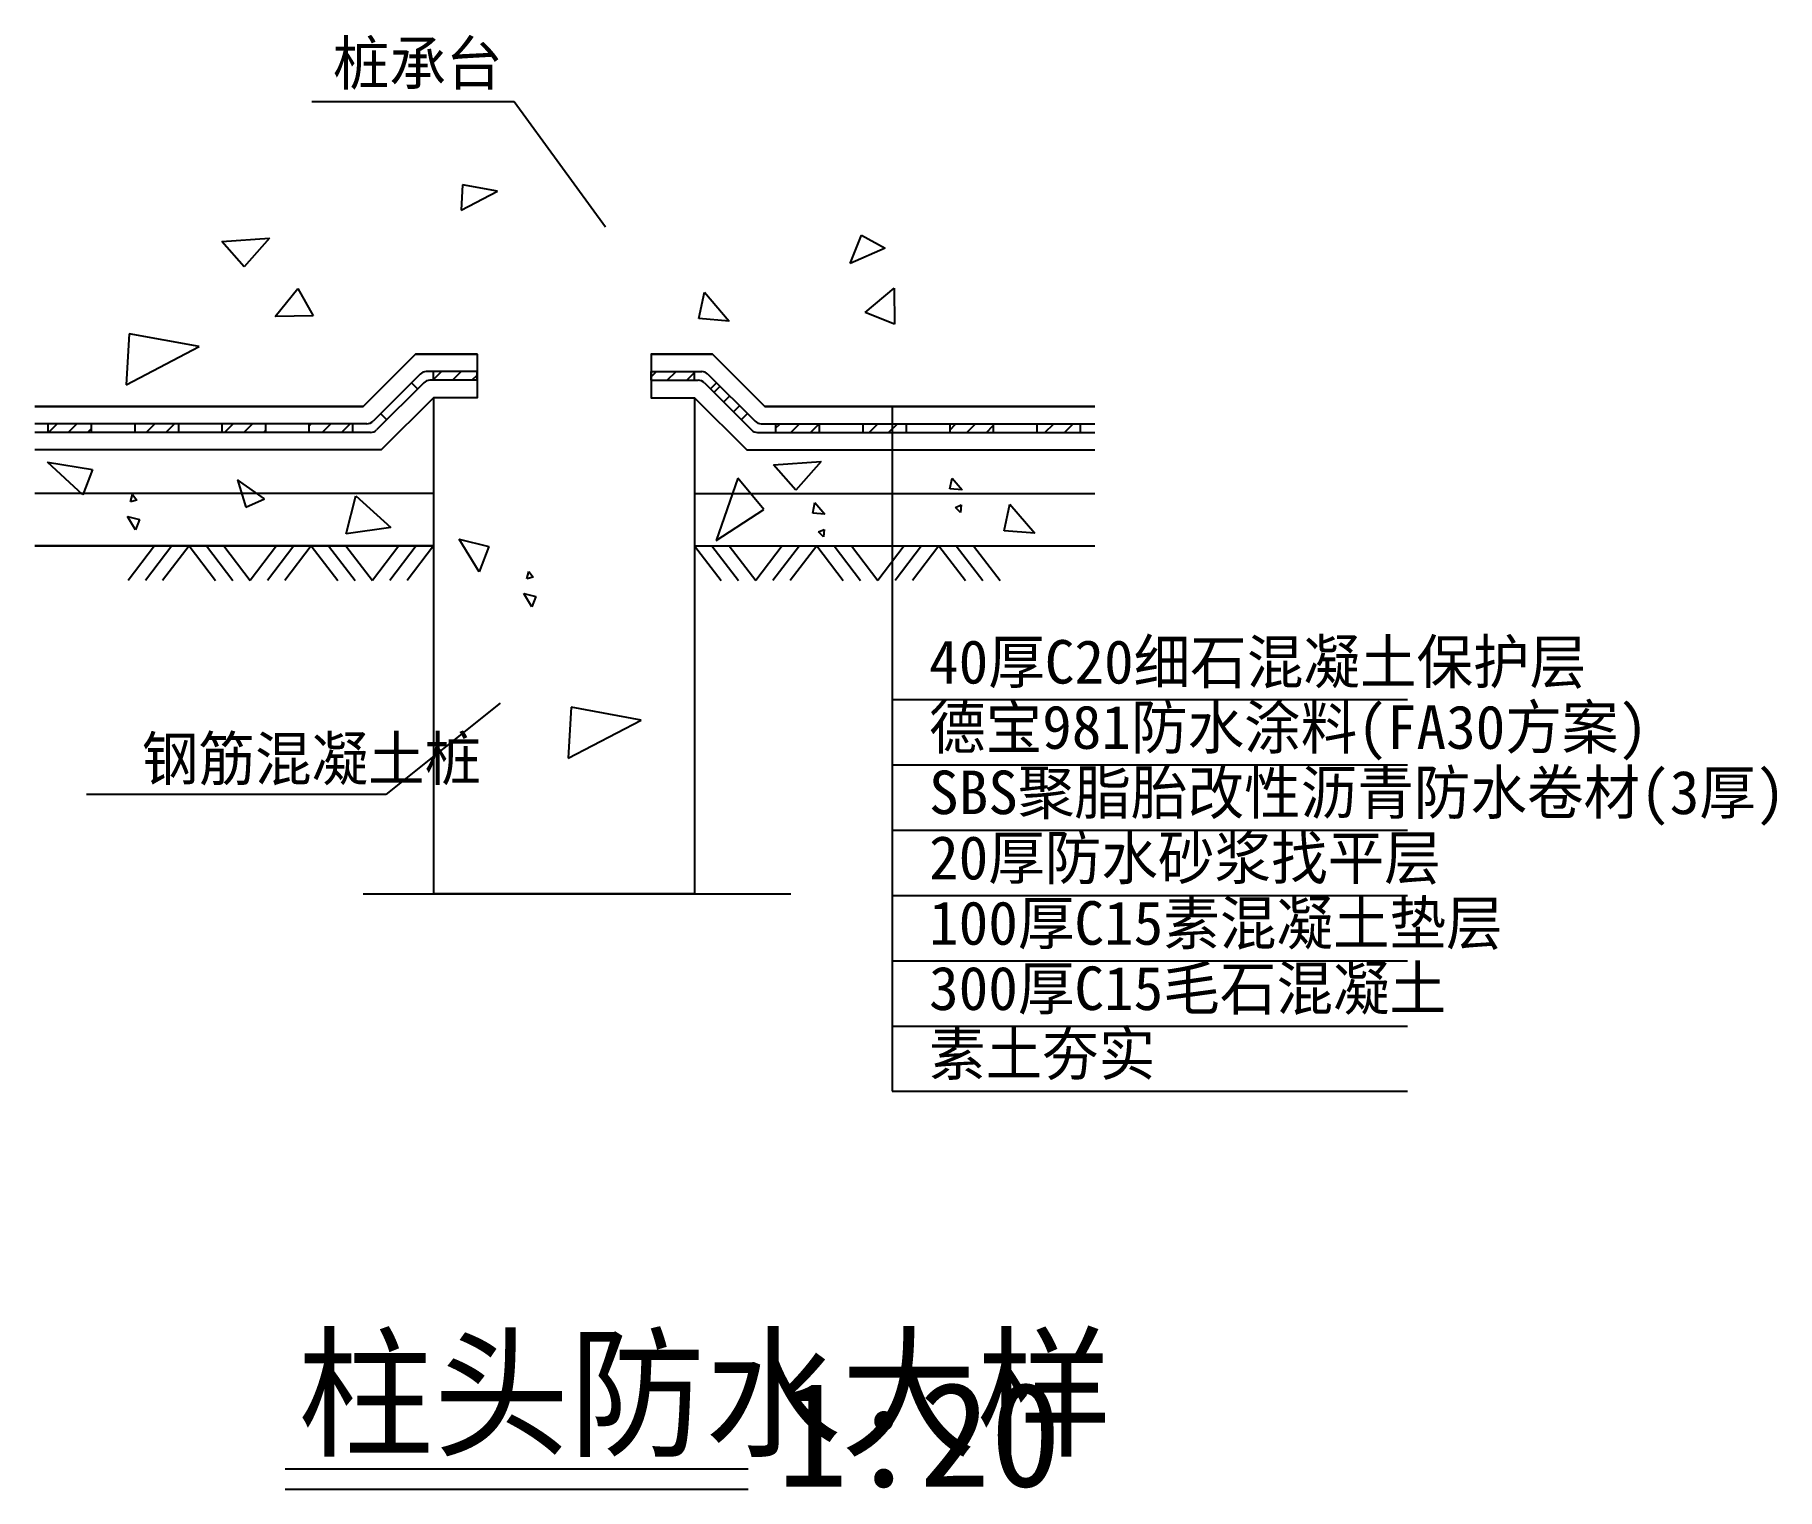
# Model space of a CAD drawing. Header units: metres. Extents: x 3243747 to 3263767, y 2253368 to 2270073.
import ezdxf

# ---------------------------------------------------------------- set-up
doc = ezdxf.new("R2010")
doc.units = ezdxf.units.M

msp = doc.modelspace()

# ---------------------------------------------------------------- hatches: boundary and pattern name
h = msp.add_hatch()
h.set_pattern_fill('AR-CONC', scale=250)
h.paths.add_polyline_path([(3255928.32, 2268805.06), (3243747.26, 2268805.06), (3243747.26, 2265805.06), (3247520.62, 2265805.06), (3248120.62, 2266405.06), (3248827.73, 2266405.06), (3248827.73, 2265905.06), (3248327.73, 2265905.06), (3248327.73, 2260205.06), (3251327.73, 2260205.06), (3251327.73, 2265905.06), (3250827.73, 2265905.06), (3250827.73, 2266405.06), (3251534.83, 2266405.06), (3252134.83, 2265805.06), (3255928.32, 2265805.06)])
h.paths.add_polyline_path([(3251440.29, 2267118.01), (3251726.9, 2266784.48), (3251376.02, 2266813.89)])
h.paths.add_polyline_path([(3253115.06, 2267445.88), (3253245.86, 2267772.79), (3253517.86, 2267622.33)])
h.paths.add_polyline_path([(3249064.47, 2268277.11), (3248643.97, 2268057.87), (3248662.25, 2268350.19)])
h.paths.add_polyline_path([(3253288.87, 2266884.19), (3253622.45, 2267162.95), (3253624.36, 2266749.28)])
h.paths.add_polyline_path([(3248963.12, 2264195.51), (3248851.29, 2263905.49), (3248621.39, 2264280.37)])
h.paths.add_polyline_path([(3249423.79, 2263909.21), (3249472.23, 2263842.13), (3249401.96, 2263825.05)])
h.paths.add_polyline_path([(3246944.85, 2266844.99), (3246510.21, 2266836.58), (3246767.8, 2267160.28)])
h.paths.add_polyline_path([(3249502.87, 2263620.33), (3249458.13, 2263504.32), (3249366.17, 2263654.27)])
h.paths.add_polyline_path([(3246443.19, 2267735.69), (3246150.67, 2267406.83), (3245894.72, 2267699.15)])
h.paths.add_polyline_path([(3250715.31, 2262202.25), (3249874.32, 2261763.77), (3249910.88, 2262348.41)])
h.paths.add_polyline_path([(3245636.8, 2266491.48), (3244795.81, 2266053), (3244832.37, 2266637.64)])
h = msp.add_hatch()
h.set_pattern_fill('ANSI31', scale=8000)
h.paths.add_polyline_path([(3255734.96, 2268805.06), (3243920.5, 2268805.06), (3243920.5, 2265805.06), (3247520.62, 2265805.06), (3248120.62, 2266405.06), (3248827.73, 2266405.06), (3248827.73, 2265905.06), (3248327.73, 2265905.06), (3248327.73, 2260205.06), (3251327.73, 2260205.06), (3251327.73, 2265905.06), (3250827.73, 2265905.06), (3250827.73, 2266405.06), (3251534.83, 2266405.06), (3252134.83, 2265805.06), (3255734.96, 2265805.06)])
h = msp.add_hatch()
h.set_pattern_fill('ANSI31', scale=50)
h.paths.add_polyline_path([(3246896.06, 2265605.06), (3246896.06, 2265505.06), (3247396.06, 2265505.06), (3247396.06, 2265605.06)])
h.paths.add_polyline_path([(3245896.06, 2265605.06), (3245896.06, 2265505.06), (3246396.06, 2265505.06), (3246396.06, 2265605.06)])
h.paths.add_polyline_path([(3245396.06, 2265505.06), (3245396.06, 2265605.06), (3244896.06, 2265605.06), (3244896.06, 2265505.06)])
h.paths.add_polyline_path([(3243896.06, 2265605.06), (3243896.06, 2265505.06), (3244396.06, 2265505.06), (3244396.06, 2265605.06)])
h.paths.add_polyline_path([(3248144.88, 2266005.06), (3248074.17, 2266075.77), (3247720.62, 2265722.22), (3247791.33, 2265651.5)])
h.paths.add_polyline_path([(3248827.73, 2266105.06), (3248827.73, 2266205.06), (3248327.73, 2266205.06), (3248327.73, 2266105.06)])
h.paths.add_polyline_path([(3250827.73, 2266205.06), (3250827.73, 2266105.06), (3251327.73, 2266105.06), (3251327.73, 2266205.06)])
h.paths.add_polyline_path([(3251864.12, 2265651.5), (3251934.83, 2265722.22), (3251581.28, 2266075.77), (3251510.57, 2266005.06)])
h.paths.add_polyline_path([(3252259.39, 2265605.06), (3252259.39, 2265505.06), (3252759.39, 2265505.06), (3252759.39, 2265605.06)])
h.paths.add_polyline_path([(3253259.39, 2265605.06), (3253259.39, 2265505.06), (3253597.11, 2265505.06), (3253597.11, 2265605.06)])
h.paths.add_polyline_path([(3253597.11, 2265605.06), (3253597.11, 2265505.06), (3253759.39, 2265505.06), (3253759.39, 2265605.06)])
h.paths.add_polyline_path([(3254259.39, 2265605.06), (3254259.39, 2265505.06), (3254759.39, 2265505.06), (3254759.39, 2265605.06)])
h.paths.add_polyline_path([(3255259.39, 2265605.06), (3255259.39, 2265505.06), (3255759.39, 2265505.06), (3255759.39, 2265605.06)])

# ---------------------------------------------------------------- linework, layer by layer
for p, q in [((3249256.27, 2269302.76), (3246929.98, 2269302.76)), ((3250304.73, 2267862.1), (3249256.27, 2269302.76)), ((3248662.25, 2268350.19), (3248643.97, 2268057.87)), ((3248643.97, 2268057.87), (3249064.47, 2268277.11)), ((3249064.47, 2268277.11), (3248662.25, 2268350.19)), ((3245894.72, 2267699.15), (3246443.19, 2267735.69)), ((3246150.67, 2267406.83), (3245894.72, 2267699.15)), ((3246443.19, 2267735.69), (3246150.67, 2267406.83)), ((3253115.06, 2267445.88), (3253245.86, 2267772.79)), ((3253517.86, 2267622.33), (3253115.06, 2267445.88)), ((3253245.86, 2267772.79), (3253517.86, 2267622.33)), ((3246510.21, 2266836.58), (3246767.8, 2267160.28)), ((3246767.8, 2267160.28), (3246944.85, 2266844.99)), ((3251376.02, 2266813.89), (3251440.29, 2267118.01)), ((3251440.29, 2267118.01), (3251726.9, 2266784.48)), ((3253288.87, 2266884.19), (3253622.45, 2267162.95)), ((3253622.45, 2267162.95), (3253624.36, 2266749.28)), ((3246944.85, 2266844.99), (3246510.21, 2266836.58)), ((3253624.36, 2266749.28), (3253288.87, 2266884.19)), ((3244832.37, 2266637.64), (3244795.81, 2266053)), ((3245636.8, 2266491.48), (3244832.37, 2266637.64)), ((3251726.9, 2266784.48), (3251376.02, 2266813.89)), ((3244795.81, 2266053), (3245636.8, 2266491.48)), ((3248120.62, 2266405.06), (3247520.62, 2265805.06)), ((3248827.73, 2266405.06), (3248120.62, 2266405.06)), ((3248827.73, 2266405.06), (3248827.73, 2265905.06)), ((3250827.73, 2266405.06), (3251534.83, 2266405.06)), ((3250827.73, 2266405.06), (3250827.73, 2265905.06)), ((3251534.83, 2266405.06), (3252134.83, 2265805.06)), ((3248174.17, 2266175.77), (3247632.75, 2265634.35)), ((3248215.59, 2266075.77), (3247674.17, 2265534.35)), ((3248144.88, 2266005.06), (3248074.17, 2266075.77)), ((3248827.73, 2266205.06), (3248244.88, 2266205.06)), ((3248827.73, 2266105.06), (3248286.31, 2266105.06)), ((3248327.73, 2266105.06), (3248327.73, 2266205.06)), ((3248827.73, 2266105.06), (3248827.73, 2266205.06)), ((3250827.73, 2266205.06), (3251410.57, 2266205.06)), ((3250827.73, 2266105.06), (3250827.73, 2266205.06)), ((3250827.73, 2266105.06), (3251369.15, 2266105.06)), ((3251327.73, 2266105.06), (3251327.73, 2266205.06)), ((3251439.86, 2266075.77), (3251981.28, 2265534.35)), ((3251481.28, 2266175.77), (3252022.7, 2265634.35)), ((3251510.57, 2266005.06), (3251581.28, 2266075.77)), ((3248327.73, 2265905.06), (3247727.73, 2265305.06)), ((3248327.73, 2265905.06), (3248327.73, 2260205.06)), ((3248827.73, 2265905.06), (3248327.73, 2265905.06)), ((3250827.73, 2265905.06), (3251327.73, 2265905.06)), ((3251327.73, 2265905.06), (3251327.73, 2260205.06)), ((3251327.73, 2265905.06), (3251927.73, 2265305.06)), ((3247520.62, 2265805.06), (3243747.26, 2265805.06)), ((3247791.33, 2265651.5), (3247720.62, 2265722.22)), ((3251864.12, 2265651.5), (3251934.83, 2265722.22)), ((3252134.83, 2265805.06), (3255928.32, 2265805.06)), ((3253597.11, 2265805.06), (3253597.11, 2257937.47)), ((3247562.04, 2265605.06), (3243747.26, 2265605.06)), ((3247603.46, 2265505.06), (3243747.26, 2265505.06)), ((3243896.06, 2265605.06), (3243896.06, 2265505.06)), ((3244396.06, 2265605.06), (3244396.06, 2265505.06)), ((3244896.06, 2265605.06), (3244896.06, 2265505.06)), ((3245396.06, 2265605.06), (3245396.06, 2265505.06)), ((3245896.06, 2265605.06), (3245896.06, 2265505.06)), ((3246396.06, 2265605.06), (3246396.06, 2265505.06)), ((3246896.06, 2265605.06), (3246896.06, 2265505.06)), ((3247396.06, 2265605.06), (3247396.06, 2265505.06)), ((3252051.99, 2265505.06), (3255928.32, 2265505.06)), ((3252093.41, 2265605.06), (3255928.32, 2265605.06)), ((3252259.39, 2265605.06), (3252259.39, 2265505.06)), ((3252759.39, 2265605.06), (3252759.39, 2265505.06)), ((3253259.39, 2265605.06), (3253259.39, 2265505.06)), ((3253759.39, 2265605.06), (3253759.39, 2265505.06)), ((3254259.39, 2265605.06), (3254259.39, 2265505.06)), ((3254759.39, 2265605.06), (3254759.39, 2265505.06)), ((3255259.39, 2265605.06), (3255259.39, 2265505.06)), ((3255759.39, 2265605.06), (3255759.39, 2265505.06)), ((3243893.88, 2265164.41), (3244408.85, 2265079.55)), ((3244297.01, 2264789.53), (3243893.88, 2265164.41)), ((3244408.85, 2265079.55), (3244297.01, 2264789.53)), ((3252233.43, 2265135.34), (3252781.9, 2265171.88)), ((3252489.38, 2264843.02), (3252233.43, 2265135.34)), ((3252781.9, 2265171.88), (3252489.38, 2264843.02)), ((3246386.88, 2264744.81), (3246075.19, 2264961.09)), ((3246075.19, 2264961.09), (3246173.04, 2264649.03)), ((3251822.98, 2264980.15), (3251574.69, 2264263.17)), ((3252122.85, 2264620.02), (3251822.98, 2264980.15)), ((3254260.64, 2264858.36), (3254286.35, 2264980.01)), ((3254400.99, 2264846.6), (3254260.64, 2264858.36)), ((3254286.35, 2264980.01), (3254400.99, 2264846.6)), ((3248327.73, 2264805.06), (3243747.26, 2264805.06)), ((3244847.68, 2264709.09), (3244869.52, 2264793.25)), ((3244917.95, 2264726.17), (3244847.68, 2264709.09)), ((3244869.52, 2264793.25), (3244917.95, 2264726.17)), ((3246173.04, 2264649.03), (3246386.88, 2264744.81)), ((3247326.12, 2264339.27), (3247435.82, 2264777.75)), ((3247435.82, 2264777.75), (3247838.03, 2264412.35)), ((3251327.73, 2264805.06), (3255928.32, 2264805.06)), ((3251574.69, 2264263.17), (3252122.85, 2264620.02)), ((3252684.75, 2264578.26), (3252710.46, 2264699.91)), ((3252710.46, 2264699.91), (3252825.1, 2264566.5)), ((3254326.18, 2264644.26), (3254392.84, 2264672.3)), ((3254384.67, 2264585.74), (3254326.18, 2264644.26)), ((3254392.84, 2264672.3), (3254384.67, 2264585.74)), ((3254885.03, 2264376.38), (3254949.29, 2264680.5)), ((3254949.29, 2264680.5), (3255235.9, 2264346.98)), ((3244903.85, 2264388.36), (3244811.9, 2264538.31)), ((3244811.9, 2264538.31), (3244948.59, 2264504.37)), ((3244948.59, 2264504.37), (3244903.85, 2264388.36)), ((3252825.1, 2264566.5), (3252684.75, 2264578.26)), ((3247838.03, 2264412.35), (3247326.12, 2264339.27)), ((3248851.29, 2263905.49), (3248621.39, 2264280.37)), ((3248621.39, 2264280.37), (3248963.12, 2264195.51)), ((3252750.29, 2264364.16), (3252816.95, 2264392.2)), ((3252808.77, 2264305.64), (3252750.29, 2264364.16)), ((3252816.95, 2264392.2), (3252808.77, 2264305.64)), ((3255235.9, 2264346.98), (3254885.03, 2264376.38)), ((3248327.73, 2264205.06), (3243747.26, 2264205.06)), ((3245434, 2264205.06), (3244809, 2264205.06)), ((3245121.5, 2264205.06), (3244817.7, 2263804.98)), ((3245320.6, 2264205.06), (3245016.8, 2263804.98)), ((3245519.7, 2264205.06), (3245215.9, 2263804.98)), ((3245519.7, 2264205.06), (3245823.51, 2263804.98)), ((3245718.81, 2264205.06), (3246022.61, 2263804.98)), ((3245917.91, 2264205.06), (3246221.71, 2263804.98)), ((3246838.01, 2264205.06), (3246213.01, 2264205.06)), ((3246525.51, 2264205.06), (3246221.71, 2263804.98)), ((3246724.61, 2264205.06), (3246420.81, 2263804.98)), ((3246923.72, 2264205.06), (3246619.91, 2263804.98)), ((3246923.72, 2264205.06), (3247227.52, 2263804.98)), ((3247122.82, 2264205.06), (3247426.62, 2263804.98)), ((3247321.92, 2264205.06), (3247625.72, 2263804.98)), ((3247929.52, 2264205.06), (3247625.72, 2263804.98)), ((3248128.62, 2264205.06), (3247824.82, 2263804.98)), ((3248327.73, 2264205.06), (3248023.92, 2263804.98)), ((3248963.12, 2264195.51), (3248851.29, 2263905.49)), ((3251327.73, 2264205.06), (3255928.32, 2264205.06)), ((3251327.73, 2264205.06), (3251631.53, 2263804.98)), ((3251526.83, 2264205.06), (3251830.63, 2263804.98)), ((3251725.93, 2264205.06), (3252029.73, 2263804.98)), ((3252333.53, 2264205.06), (3252029.73, 2263804.98)), ((3252532.64, 2264205.06), (3252228.83, 2263804.98)), ((3252731.74, 2264205.06), (3252427.94, 2263804.98)), ((3252731.74, 2264205.06), (3253035.54, 2263804.98)), ((3252817.44, 2264205.06), (3253442.44, 2264205.06)), ((3252930.84, 2264205.06), (3253234.64, 2263804.98)), ((3253129.94, 2264205.06), (3253433.74, 2263804.98)), ((3253737.54, 2264205.06), (3253433.74, 2263804.98)), ((3253936.65, 2264205.06), (3253632.84, 2263804.98)), ((3254135.75, 2264205.06), (3253831.95, 2263804.98)), ((3254135.75, 2264205.06), (3254439.55, 2263804.98)), ((3254221.45, 2264205.06), (3254846.45, 2264205.06)), ((3254334.85, 2264205.06), (3254638.65, 2263804.98)), ((3254533.95, 2264205.06), (3254837.75, 2263804.98)), ((3249401.96, 2263825.05), (3249423.79, 2263909.21)), ((3249472.23, 2263842.13), (3249401.96, 2263825.05)), ((3249423.79, 2263909.21), (3249472.23, 2263842.13)), ((3249458.13, 2263504.32), (3249366.17, 2263654.27)), ((3249366.17, 2263654.27), (3249502.87, 2263620.33)), ((3249502.87, 2263620.33), (3249458.13, 2263504.32)), ((3253597.11, 2262437.47), (3259520.86, 2262437.47)), ((3249092.45, 2262394.15), (3247781.86, 2261346.4)), ((3249910.88, 2262348.41), (3249874.32, 2261763.77)), ((3250715.31, 2262202.25), (3249910.88, 2262348.41)), ((3249874.32, 2261763.77), (3250715.31, 2262202.25)), ((3253597.11, 2261687.47), (3259520.86, 2261687.47)), ((3247781.86, 2261346.4), (3244341.58, 2261346.4)), ((3253597.11, 2260937.47), (3259520.86, 2260937.47)), ((3251327.73, 2260205.06), (3248327.73, 2260205.06)), ((3253597.11, 2260187.47), (3259520.86, 2260187.47)), ((3253597.11, 2259437.47), (3259520.86, 2259437.47)), ((3253597.11, 2258687.47), (3259520.86, 2258687.47)), ((3253597.11, 2257937.47), (3259520.86, 2257937.47))]:
    msp.add_line(p, q)
for points in [[(3243747.26, 2265805.06), (3247520.62, 2265805.06), (3248120.62, 2266405.06), (3248827.73, 2266405.06), (3248827.73, 2265905.06), (3248327.73, 2265905.06), (3247727.73, 2265305.06), (3243747.26, 2265305.06)], [(3255928.32, 2265805.06), (3252134.83, 2265805.06), (3251534.83, 2266405.06), (3250827.73, 2266405.06), (3250827.73, 2265905.06), (3251327.73, 2265905.06), (3251927.73, 2265305.06), (3255928.32, 2265305.06)], [(3248327.73, 2265905.06), (3248327.73, 2260205.06)], [(3251327.73, 2265905.06), (3251327.73, 2260205.06)], [(3243747.26, 2264205.06), (3248327.73, 2264205.06)], [(3251327.73, 2264205.06), (3255928.32, 2264205.06)], [(3247519.75, 2260205.06), (3252434.43, 2260205.06)], [(3246622.02, 2253600.92), (3251943.52, 2253600.92)], [(3246622.02, 2253367.51), (3251943.52, 2253367.51)]]:
    msp.add_lwpolyline(points)
for centre, start, end in [((3248244.88, 2266105.06), 90, 135), ((3248286.31, 2266005.06), 90, 135), ((3251369.15, 2266005.06), 45, 90), ((3251410.57, 2266105.06), 45, 90), ((3247562.04, 2265705.06), 270, 315), ((3252093.41, 2265705.06), 225, 270), ((3247603.46, 2265605.06), 270, 315), ((3252051.99, 2265605.06), 225, 270)]:
    msp.add_arc(centre, 100, start, end)

# ---------------------------------------------------------------- texts
for s, height, p in [('桩承台', 500, (3247171.87, 2269497.06)), ('40厚C20细石混凝土保护层', 500, (3254021.95, 2262621.19)), ('德宝981防水涂料(FA30方案)', 500, (3254021.95, 2261871.19)), ('钢筋混凝土桩', 500, (3244976.64, 2261507.95)), ('SBS聚脂胎改性沥青防水卷材(3厚)', 500, (3254021.95, 2261121.19)), ('20厚防水砂浆找平层', 500, (3254021.95, 2260371.19)), ('100厚C15素混凝土垫层', 500, (3254021.95, 2259621.19)), ('300厚C15毛石混凝土', 500, (3254021.95, 2258871.19)), ('素土夯实', 500, (3254021.95, 2258121.19)), ('柱头防水大样', 1200, (3246767.71, 2253868.46)), ('1:20', 1200, (3252276.45, 2253396.83))]:
    msp.add_text(s, height=height).set_placement(p)

doc.saveas('drawing.dxf')
